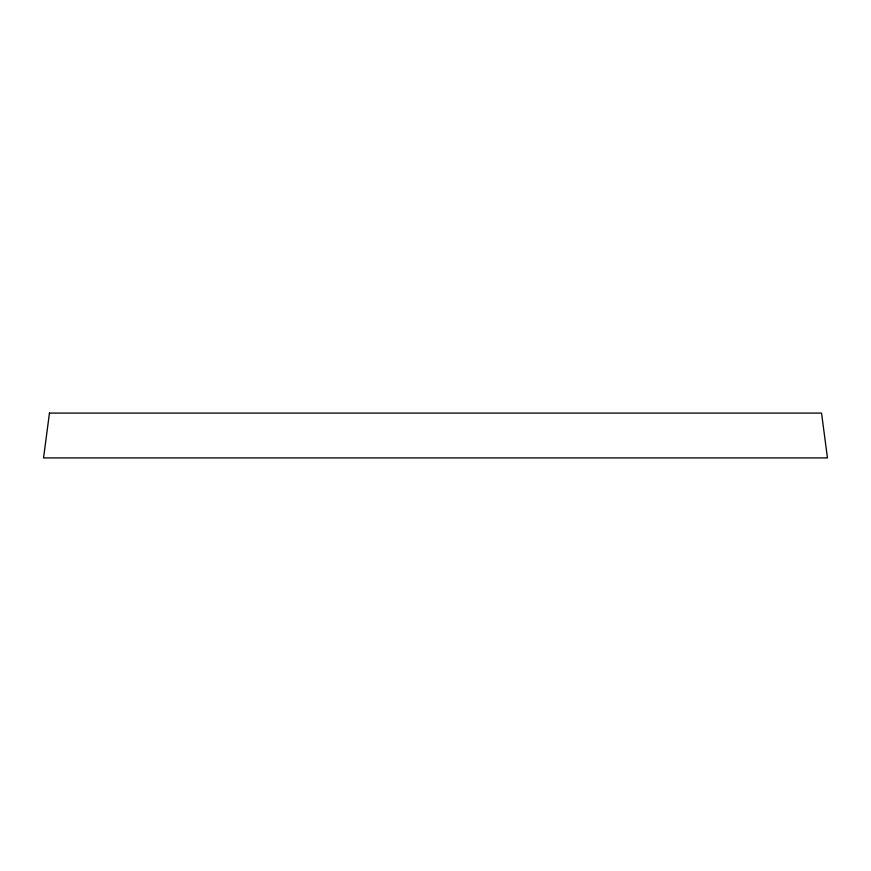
<?xml version="1.0" encoding="UTF-8"?>
<svg xmlns="http://www.w3.org/2000/svg" width="871" height="871" viewBox="0 0 871 871"><rect width="100%" height="100%" fill="white"/><g stroke="black" fill="none" stroke-linecap="round" stroke-linejoin="round"><path stroke-width="1.31" d="M49.451 413.083L43.55 457.917L827.45 457.917L821.549 413.083L49.451 413.083"/></g></svg>
